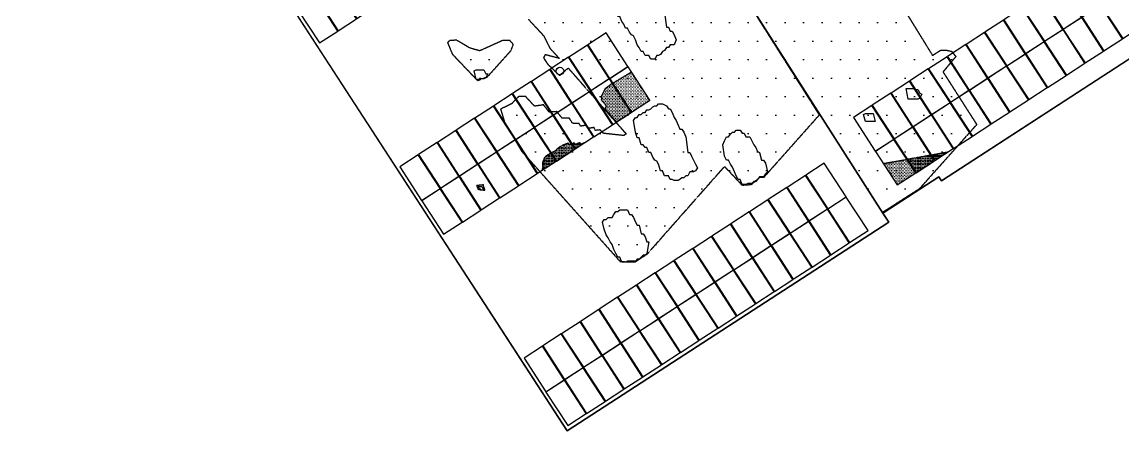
# Model space of a CAD drawing. Header units: millimetres. Extents: x -245826 to 350363, y -160205 to 260795.
# Drawn here: x -77407 to -20695, y -57234 to -36166 of the extents above; entities that cross this region are included whole.
import ezdxf

# ---------------------------------------------------------------- set-up
doc = ezdxf.new("R2010")
doc.units = ezdxf.units.MM
doc.linetypes.add('DASHED', pattern=[1.524, 1.27, -0.254])
for name, color, linetype in [('Module', 7, 'ByLayer'), ('Obstruction', 7, 'ByLayer'), ('Ridge Line', 7, 'ByLayer'), ('Shading', 8, 'DASHED'), ('Unit Area Boundary', 7, 'ByLayer')]:
    doc.layers.add(name, color=color, linetype=linetype)

# ---------------------------------------------------------------- blocks, each defined once
blk = doc.blocks.new('*U0')
at = {"layer": 'Unit Area Boundary', "color": 2}
blk.add_polyline3d([(31973, -21753, 16333), (1173, -25964, 16333), (308, -24632, 16333), (-30052, -44341, 16333), (-30182, -44140, 16333), (-33058, -46006, 16333), (-32754, -46475, 16333), (-49328, -57234, 16333), (-77407, -13979, 16333), (-60666, -3112, 16333), (-60378, -3556, 16333), (-57487, -1680, 16333), (-57657, -1419, 16333), (-41108, 9323, 16333)], dxfattribs=at)
at = {"flags": 1}
for tag in ['unit_id', 'unit_name', 'parapet_height', 'ground_elevation', 'is_enable_parapet']:
    blk.add_attdef(tag, (0, 0), '', height=2.5, dxfattribs=at)
blk = doc.blocks.new('*U1')
at = {"layer": 'Ridge Line', "color": 30}
for p, q in [((-77407, -13979, 11038), (-49328, -57234, 11038)), ((-30052, -44341, 9448), (308, -24632, 9448)), ((-40222, -34806, 9448), (-33058, -46006, 9448)), ((-33058, -46006, 11038), (-40222, -34806, 11038)), ((-33058, -46006, 9448), (-30182, -44140, 9448)), ((-30182, -44140, 9448), (-30052, -44341, 9448)), ((-49328, -57234, 11038), (-32754, -46475, 11038)), ((-32754, -46475, 11038), (-33058, -46006, 11038))]:
    blk.add_line(p, q, dxfattribs=at)
at = {"flags": 1}
for tag in ['unit_id', 'unit_name']:
    blk.add_attdef(tag, (0, 0), '', height=2.5, dxfattribs=at)
blk = doc.blocks.new('*U10')
at = {"layer": 'Module', "color": 0}
blk.add_polyline3d([(0, 0, 0), (95.1, 61.7, 0), (-17.2, 234.8, 119.1), (-112.3, 173, 119.1)], close=True, dxfattribs=at)
at = {"flags": 1}
for tag in ['mounting-hole-spacing1', 'mounting-hole-spacing2', 'module-material', 'vmpo', 'voco', 'silicon-material', 'panel-length', 'panel-width', 'panel-height', 'userid', 'theme', 'note', 'name', 'pmax', 'company-name', 'id', 'impo', 'isco']:
    blk.add_attdef(tag, (0, 0), '', height=2.5, dxfattribs=at)
blk = doc.blocks.new('*U11')
at = {"layer": 'Module', "color": 1}
for p in [(-639.5, -1668.1, 994.8), (-736.3, -1731, 994.8), (-833.1, -1793.8, 994.8), (-929.9, -1856.6, 994.8), (-1026.7, -1919.5, 994.8), (-1123.5, -1982.3, 994.8), (-1220.3, -2045.1, 994.8), (-1317.1, -2108, 994.8), (-1413.9, -2170.8, 994.8), (-1510.7, -2233.6, 994.8), (-248.3, -2270.9, 1114.9), (-1607.5, -2296.5, 994.8), (-1704.3, -2359.3, 994.8), (-345.1, -2333.7, 1114.9), (-1801.1, -2422.1, 994.8), (-441.8, -2396.5, 1114.9), (-135, -2445.3, 994.8), (-538.6, -2459.4, 1114.9), (-635.4, -2522.2, 1114.9), (-231.8, -2508.2, 994.8), (-732.2, -2585, 1114.9), (-328.6, -2571, 994.8), (-829, -2647.9, 1114.9), (-425.4, -2633.8, 994.8), (-925.8, -2710.7, 1114.9), (-522.2, -2696.7, 994.8), (-1022.6, -2773.5, 1114.9), (-619, -2759.5, 994.8), (-1119.4, -2836.4, 1114.9), (-715.8, -2822.4, 994.8), (-1216.2, -2899.2, 1114.9), (-812.5, -2885.2, 994.8), (-909.3, -2948, 994.8), (-1313, -2962, 1114.9), (-1006.1, -3010.9, 994.8), (-1409.8, -3024.9, 1114.9), (-1506.6, -3087.7, 1114.9), (-1102.9, -3073.7, 994.8), (-1603.4, -3150.5, 1114.9), (-1199.7, -3136.5, 994.8), (-1700.2, -3213.4, 1114.9), (-1296.5, -3199.4, 994.8), (-1797, -3276.2, 1114.9), (-1393.3, -3262.2, 994.8), (-1893.7, -3339.1, 1114.9), (-1490.1, -3325, 994.8), (-1990.5, -3401.9, 1114.9), (-1586.9, -3387.9, 994.8), (-2087.3, -3464.7, 1114.9), (-1683.7, -3450.7, 994.8), (-1780.5, -3513.5, 994.8), (-2184.1, -3527.6, 1114.9), (-1877.3, -3576.4, 994.8), (-2280.9, -3590.4, 1114.9), (-2377.7, -3653.2, 1114.9), (-1974.1, -3639.2, 994.8), (-2474.5, -3716.1, 1114.9), (-2070.9, -3702, 994.8), (-2571.3, -3778.9, 1114.9), (-2167.7, -3764.9, 994.8), (-2668.1, -3841.7, 1114.9), (-2264.5, -3827.7, 994.8), (-2764.9, -3904.6, 1114.9), (-2361.2, -3890.5, 994.8), (-2861.7, -3967.4, 1114.9), (-2458, -3953.4, 994.8), (-2958.5, -4030.2, 1114.9), (-2554.8, -4016.2, 994.8), (-2651.6, -4079, 994.8), (-3055.3, -4093.1, 1114.9), (-2748.4, -4141.9, 994.8), (-3152.1, -4155.9, 1114.9), (-3248.9, -4218.7, 1114.9), (-2845.2, -4204.7, 994.8), (-3345.7, -4281.6, 1114.9), (-2942, -4267.5, 994.8), (-3038.8, -4330.4, 994.8), (-3135.6, -4393.2, 994.8), (-3232.4, -4456, 994.8)]:
    blk.add_blockref('*U10', p, dxfattribs=at)
at = {"flags": 1}
for tag in ['offset-x', 'offset-y', 'mode', 'tilt', 'azimuth', 'align', 'array-mode', 'panel-x', 'panel-y', 'panel-per-row', 'bracket-type', 'bracket-value', 'row-per-array']:
    blk.add_attdef(tag, (0, 0), '', height=2.5, dxfattribs=at)
blk = doc.blocks.new('*U12')
at = {"layer": 'Module', "color": 0}
blk.add_polyline3d([(0, 0, 0), (95.1, 61.7, 0), (-17.2, 234.8, 119.1), (-112.3, 173, 119.1)], close=True, dxfattribs=at)
at = {"flags": 1}
for tag in ['mounting-hole-spacing1', 'mounting-hole-spacing2', 'module-material', 'vmpo', 'voco', 'silicon-material', 'panel-length', 'panel-width', 'panel-height', 'userid', 'theme', 'note', 'name', 'pmax', 'company-name', 'id', 'impo', 'isco']:
    blk.add_attdef(tag, (0, 0), '', height=2.5, dxfattribs=at)
blk = doc.blocks.new('*U13')
at = {"layer": 'Module', "color": 72}
for p in [(-6440, -825.2, 1273.9), (-6536.8, -888, 1273.9), (-6633.6, -950.8, 1273.9), (-6730.4, -1013.7, 1273.9), (-6326.8, -999.7, 1153.8), (-6827.2, -1076.5, 1273.9), (-6423.6, -1062.5, 1153.8), (-6924, -1139.4, 1273.9), (-6520.3, -1125.3, 1153.8), (-6617.1, -1188.2, 1153.8), (-7020.8, -1202.2, 1273.9), (-6713.9, -1251, 1153.8), (-7117.6, -1265, 1273.9), (-7214.4, -1327.9, 1273.9), (-6810.7, -1313.8, 1153.8), (-7311.2, -1390.7, 1273.9), (-6907.5, -1376.7, 1153.8), (-7408, -1453.5, 1273.9), (-7004.3, -1439.5, 1153.8), (-7504.8, -1516.4, 1273.9), (-7101.1, -1502.3, 1153.8), (-7601.5, -1579.2, 1273.9), (-7197.9, -1565.2, 1153.8), (-7294.7, -1628, 1153.8), (-7391.5, -1690.8, 1153.8), (-7488.3, -1753.7, 1153.8), (-6381.1, -2187.7, 1273.9), (-6477.9, -2250.5, 1273.9), (-6574.6, -2313.3, 1273.9), (-6671.4, -2376.2, 1273.9), (-6267.8, -2362.1, 1153.8), (-6768.2, -2439, 1273.9), (-6364.6, -2425, 1153.8), (-6865, -2501.8, 1273.9), (-6461.4, -2487.8, 1153.8), (-6558.2, -2550.6, 1153.8), (-6961.8, -2564.7, 1273.9), (-6655, -2613.5, 1153.8), (-6751.8, -2676.3, 1153.8), (-6848.6, -2739.1, 1153.8), (-5741.3, -3173.1, 1273.9), (-5838.1, -3236, 1273.9), (-5934.9, -3298.8, 1273.9), (-5628.1, -3347.6, 1153.8), (-6031.7, -3361.6, 1273.9), (-5724.9, -3410.4, 1153.8), (-6128.5, -3424.5, 1273.9), (-6225.3, -3487.3, 1273.9), (-5821.7, -3473.3, 1153.8), (-6322.1, -3550.1, 1273.9), (-5918.4, -3536.1, 1153.8), (-6015.2, -3598.9, 1153.8), (-6112, -3661.8, 1153.8), (-6208.8, -3724.6, 1153.8), (-4714.4, -3907.3, 1273.9), (-4811.2, -3970.1, 1273.9), (-4908, -4032.9, 1273.9), (-4601.2, -4081.7, 1153.8), (-5004.8, -4095.8, 1273.9), (-4698, -4144.6, 1153.8), (-5101.6, -4158.6, 1273.9), (-5198.4, -4221.4, 1273.9), (-4794.8, -4207.4, 1153.8), (-5295.2, -4284.3, 1273.9), (-4891.5, -4270.2, 1153.8), (-5392, -4347.1, 1273.9), (-4988.3, -4333.1, 1153.8), (-5488.8, -4409.9, 1273.9), (-5085.1, -4395.9, 1153.8), (-5585.6, -4472.8, 1273.9), (-5181.9, -4458.7, 1153.8), (-5682.4, -4535.6, 1273.9), (-5278.7, -4521.6, 1153.8), (-5375.5, -4584.4, 1153.8), (-3590.7, -4578.6, 1273.9), (-5472.3, -4647.3, 1153.8), (-3687.5, -4641.4, 1273.9), (-5569.1, -4710.1, 1153.8), (-3784.3, -4704.2, 1273.9), (-3881.1, -4767.1, 1273.9), (-3477.5, -4753, 1153.8), (-3574.3, -4815.9, 1153.8), (-3977.9, -4829.9, 1273.9), (-3671.1, -4878.7, 1153.8), (-4074.7, -4892.7, 1273.9), (-3767.8, -4941.5, 1153.8), (-4171.5, -4955.6, 1273.9), (-4268.3, -5018.4, 1273.9), (-3864.6, -5004.4, 1153.8), (-4365.1, -5081.2, 1273.9), (-3961.4, -5067.2, 1153.8), (-4461.9, -5144.1, 1273.9), (-4058.2, -5130, 1153.8), (-4558.7, -5206.9, 1273.9), (-4155, -5192.9, 1153.8), (-4655.5, -5269.7, 1273.9), (-4251.8, -5255.7, 1153.8), (-4752.3, -5332.6, 1273.9), (-4348.6, -5318.5, 1153.8), (-4849, -5395.4, 1273.9), (-4445.4, -5381.4, 1153.8), (-4542.2, -5444.2, 1153.8), (-4945.8, -5458.2, 1273.9), (-4639, -5507.1, 1153.8), (-5042.6, -5521.1, 1273.9), (-4735.8, -5569.9, 1153.8), (-4832.6, -5632.7, 1153.8), (-4929.4, -5695.6, 1153.8)]:
    blk.add_blockref('*U12', p, dxfattribs=at)
at = {"flags": 1}
for tag in ['offset-x', 'offset-y', 'mode', 'tilt', 'azimuth', 'align', 'array-mode', 'panel-x', 'panel-y', 'panel-per-row', 'bracket-type', 'bracket-value', 'row-per-array']:
    blk.add_attdef(tag, (0, 0), '', height=2.5, dxfattribs=at)
blk = doc.blocks.new('*U108')
at = {"layer": 'Obstruction', "color": 1}
blk.add_polyline3d([(-34064, -40935, 10079), (-33964, -40885, 10079), (-33864, -40885, 10079), (-33764, -40885, 10079), (-33664, -40885, 10079), (-33564, -40885, 10079), (-33564, -40885, 10079), (-33464, -41285, 10079), (-33464, -41285, 10079), (-33564, -41285, 10079), (-33664, -41285, 10079), (-33764, -41285, 10079), (-33864, -41285, 10079), (-33964, -41285, 10079), (-33964, -41285, 10079)], close=True, dxfattribs=at)
at = {"flags": 1}
for tag in ['height', 'shape']:
    blk.add_attdef(tag, (0, 0), '', height=2.5, dxfattribs=at)
blk = doc.blocks.new('*U109')
at = {"layer": 'Obstruction', "color": 1}
blk.add_polyline3d([(-31864, -39585, 10079), (-31764, -39585, 10079), (-31664, -39585, 10079), (-31564, -39585, 10079), (-31464, -39585, 10079), (-31364, -39635, 10079), (-31264, -39635, 10079), (-31164, -39835, 10079), (-31164, -39835, 10079), (-31064, -39885, 10079), (-31064, -39885, 10079), (-31164, -40085, 10079), (-31264, -40135, 10079), (-31364, -40135, 10079), (-31464, -40135, 10079), (-31564, -40135, 10079), (-31664, -40135, 10079), (-31764, -40135, 10079), (-31764, -40135, 10079)], close=True, dxfattribs=at)
at = {"flags": 1}
for tag in ['height', 'shape']:
    blk.add_attdef(tag, (0, 0), '', height=2.5, dxfattribs=at)
blk = doc.blocks.new('*U120')
at = {"layer": 'Obstruction', "color": 1}
blk.add_polyline3d([(-47414, -34235, 13329), (-47314, -34235, 13329), (-47214, -34085, 13329), (-47114, -34085, 13329), (-47014, -34035, 13329), (-46914, -33885, 13329), (-46814, -33735, 13329), (-46714, -33735, 13329), (-46614, -33635, 13329), (-46514, -33635, 13329), (-46414, -33535, 13329), (-46314, -33535, 13329), (-46214, -33485, 13329), (-46114, -33485, 13329), (-46014, -33485, 13329), (-45914, -33485, 13329), (-45814, -33535, 13329), (-45714, -33635, 13329), (-45614, -33835, 13329), (-45514, -33835, 13329), (-45414, -34085, 13329), (-45314, -34235, 13329), (-45214, -34285, 13329), (-45114, -34435, 13329), (-45014, -34485, 13329), (-44914, -34485, 13329), (-44814, -34835, 13329), (-44714, -34835, 13329), (-44614, -35135, 13329), (-44514, -35285, 13329), (-44414, -35435, 13329), (-44314, -35685, 13329), (-44214, -36435, 13329), (-44114, -36435, 13329), (-44014, -36635, 13329), (-43914, -36635, 13329), (-43814, -36835, 13329), (-43814, -36835, 13329), (-43714, -37085, 13329), (-43714, -37085, 13329), (-43814, -37335, 13329), (-43914, -37335, 13329), (-44014, -37335, 13329), (-44114, -37485, 13329), (-44214, -37485, 13329), (-44314, -37635, 13329), (-44414, -37685, 13329), (-44514, -37835, 13329), (-44614, -37885, 13329), (-44714, -37885, 13329), (-44814, -38085, 13329), (-44914, -38085, 13329), (-45014, -38085, 13329), (-45114, -37885, 13329), (-45214, -37885, 13329), (-45314, -37885, 13329), (-45414, -37685, 13329), (-45514, -37685, 13329), (-45614, -37485, 13329), (-45714, -37335, 13329), (-45814, -37085, 13329), (-45914, -36885, 13329), (-46014, -36835, 13329), (-46114, -36685, 13329), (-46214, -36485, 13329), (-46314, -36485, 13329), (-46414, -36285, 13329), (-46514, -36135, 13329), (-46614, -35885, 13329), (-46714, -35885, 13329), (-46814, -35635, 13329), (-46914, -35535, 13329), (-47014, -35285, 13329), (-47114, -35135, 13329), (-47214, -34835, 13329), (-47314, -34835, 13329), (-47314, -34835, 13329)], close=True, dxfattribs=at)
at = {"flags": 1}
for tag in ['height', 'shape']:
    blk.add_attdef(tag, (0, 0), '', height=2.5, dxfattribs=at)
blk = doc.blocks.new('*U121')
at = {"layer": 'Obstruction', "color": 1}
blk.add_polyline3d([(-41314, -42485, 12929), (-41214, -42285, 12929), (-41114, -42085, 12929), (-41014, -42085, 12929), (-40914, -41935, 12929), (-40814, -41835, 12929), (-40714, -41835, 12929), (-40614, -41735, 12929), (-40514, -41735, 12929), (-40414, -41735, 12929), (-40314, -41885, 12929), (-40214, -41885, 12929), (-40114, -42085, 12929), (-40014, -42085, 12929), (-39914, -42085, 12929), (-39814, -42285, 12929), (-39714, -42485, 12929), (-39614, -42635, 12929), (-39514, -42835, 12929), (-39414, -42885, 12929), (-39314, -43285, 12929), (-39214, -43285, 12929), (-39114, -43435, 12929), (-39114, -43435, 12929), (-39014, -43885, 12929), (-39014, -43885, 12929), (-39114, -43985, 12929), (-39214, -44135, 12929), (-39314, -44135, 12929), (-39414, -44135, 12929), (-39514, -44285, 12929), (-39614, -44385, 12929), (-39714, -44385, 12929), (-39814, -44485, 12929), (-39914, -44485, 12929), (-40014, -44485, 12929), (-40114, -44535, 12929), (-40214, -44535, 12929), (-40314, -44535, 12929), (-40414, -44285, 12929), (-40514, -44285, 12929), (-40614, -44085, 12929), (-40714, -43885, 12929), (-40814, -43635, 12929), (-40914, -43485, 12929), (-41014, -43285, 12929), (-41114, -43285, 12929), (-41214, -43085, 12929), (-41214, -43085, 12929)], close=True, dxfattribs=at)
at = {"flags": 1}
for tag in ['height', 'shape']:
    blk.add_attdef(tag, (0, 0), '', height=2.5, dxfattribs=at)
blk = doc.blocks.new('*U124')
at = {"layer": 'Obstruction', "color": 1}
blk.add_polyline3d([(-54114, -38685, 11529), (-54014, -38635, 11529), (-53914, -38635, 11529), (-53814, -38635, 11529), (-53714, -38635, 11529), (-53614, -38635, 11529), (-53514, -38835, 11529), (-53514, -38835, 11529), (-53414, -38835, 11529), (-53414, -38835, 11529), (-53514, -39035, 11529), (-53614, -39085, 11529), (-53714, -39085, 11529), (-53814, -39085, 11529), (-53914, -39135, 11529), (-54014, -39135, 11529), (-54014, -39135, 11529)], close=True, dxfattribs=at)
at = {"flags": 1}
for tag in ['height', 'shape']:
    blk.add_attdef(tag, (0, 0), '', height=2.5, dxfattribs=at)
blk = doc.blocks.new('*U125')
at = {"layer": 'Obstruction', "color": 1}
blk.add_polyline3d([(-47514, -46485, 12879), (-47414, -46335, 12879), (-47314, -46335, 12879), (-47214, -46235, 12879), (-47114, -46235, 12879), (-47014, -46235, 12879), (-46914, -46085, 12879), (-46814, -45935, 12879), (-46714, -45935, 12879), (-46614, -45835, 12879), (-46514, -45835, 12879), (-46414, -45835, 12879), (-46314, -45835, 12879), (-46214, -45835, 12879), (-46114, -46085, 12879), (-46014, -46085, 12879), (-45914, -46235, 12879), (-45814, -46485, 12879), (-45714, -46635, 12879), (-45614, -46635, 12879), (-45514, -47085, 12879), (-45414, -47085, 12879), (-45314, -47235, 12879), (-45214, -47485, 12879), (-45214, -47485, 12879), (-45114, -47485, 12879), (-45114, -47485, 12879), (-45214, -48085, 12879), (-45314, -48185, 12879), (-45414, -48185, 12879), (-45514, -48285, 12879), (-45614, -48385, 12879), (-45714, -48385, 12879), (-45814, -48485, 12879), (-45914, -48485, 12879), (-46014, -48485, 12879), (-46114, -48485, 12879), (-46214, -48485, 12879), (-46314, -48535, 12879), (-46414, -48535, 12879), (-46514, -48535, 12879), (-46614, -48285, 12879), (-46714, -48285, 12879), (-46814, -48085, 12879), (-46914, -47885, 12879), (-47014, -47635, 12879), (-47114, -47485, 12879), (-47214, -47285, 12879), (-47314, -47135, 12879), (-47414, -46835, 12879), (-47414, -46835, 12879)], close=True, dxfattribs=at)
at = {"flags": 1}
for tag in ['height', 'shape']:
    blk.add_attdef(tag, (0, 0), '', height=2.5, dxfattribs=at)
blk = doc.blocks.new('*U126')
at = {"layer": 'Obstruction', "color": 1}
blk.add_polyline3d([(-45914, -41235, 13079), (-45814, -41085, 13079), (-45714, -41085, 13079), (-45614, -40935, 13079), (-45514, -40935, 13079), (-45414, -40835, 13079), (-45314, -40835, 13079), (-45214, -40685, 13079), (-45114, -40685, 13079), (-45014, -40635, 13079), (-44914, -40535, 13079), (-44814, -40485, 13079), (-44714, -40485, 13079), (-44614, -40385, 13079), (-44514, -40385, 13079), (-44414, -40385, 13079), (-44314, -40435, 13079), (-44214, -40485, 13079), (-44114, -40635, 13079), (-44014, -40635, 13079), (-43914, -40835, 13079), (-43814, -41085, 13079), (-43714, -41235, 13079), (-43614, -41485, 13079), (-43514, -41685, 13079), (-43414, -41685, 13079), (-43314, -41835, 13079), (-43214, -42085, 13079), (-43114, -42885, 13079), (-43014, -42885, 13079), (-42914, -43085, 13079), (-42814, -43285, 13079), (-42714, -43485, 13079), (-42714, -43485, 13079), (-42614, -43685, 13079), (-42614, -43685, 13079), (-42714, -43835, 13079), (-42814, -43885, 13079), (-42914, -43885, 13079), (-43014, -43885, 13079), (-43114, -44085, 13079), (-43214, -44085, 13079), (-43314, -44185, 13079), (-43414, -44185, 13079), (-43514, -44285, 13079), (-43614, -44335, 13079), (-43714, -44335, 13079), (-43814, -44335, 13079), (-43914, -44285, 13079), (-44014, -44285, 13079), (-44114, -44085, 13079), (-44214, -44085, 13079), (-44314, -44085, 13079), (-44414, -43835, 13079), (-44514, -43835, 13079), (-44614, -43485, 13079), (-44714, -43335, 13079), (-44814, -43285, 13079), (-44914, -43135, 13079), (-45014, -42885, 13079), (-45114, -42885, 13079), (-45214, -42635, 13079), (-45314, -42635, 13079), (-45414, -42485, 13079), (-45514, -42485, 13079), (-45614, -42135, 13079), (-45714, -42135, 13079), (-45814, -41835, 13079), (-45814, -41835, 13079)], close=True, dxfattribs=at)
at = {"flags": 1}
for tag in ['height', 'shape']:
    blk.add_attdef(tag, (0, 0), '', height=2.5, dxfattribs=at)
blk = doc.blocks.new('*U127')
at = {"layer": 'Obstruction', "color": 1}
blk.add_polyline3d([(-53914, -44635, 11079), (-53814, -44635, 11079), (-53714, -44635, 11079), (-53714, -44635, 11079), (-53614, -44835, 11079), (-53614, -44835, 11079), (-53714, -44835, 11079), (-53814, -44835, 11079), (-53814, -44835, 11079)], close=True, dxfattribs=at)
at = {"flags": 1}
for tag in ['height', 'shape']:
    blk.add_attdef(tag, (0, 0), '', height=2.5, dxfattribs=at)
blk = doc.blocks.new('*U230')
at = {"layer": 'Obstruction', "color": 1}
blk.add_polyline3d([(-34064, -40935, 10079), (-33964, -40885, 10079), (-33864, -40885, 10079), (-33764, -40885, 10079), (-33664, -40885, 10079), (-33564, -40885, 10079), (-33564, -40885, 10079), (-33464, -41285, 10079), (-33464, -41285, 10079), (-33564, -41285, 10079), (-33664, -41285, 10079), (-33764, -41285, 10079), (-33864, -41285, 10079), (-33964, -41285, 10079), (-33964, -41285, 10079)], close=True, dxfattribs=at)
at = {"flags": 1}
for tag in ['height', 'shape']:
    blk.add_attdef(tag, (0, 0), '', height=2.5, dxfattribs=at)
blk = doc.blocks.new('*U231')
at = {"layer": 'Obstruction', "color": 1}
blk.add_polyline3d([(-31864, -39585, 10079), (-31764, -39585, 10079), (-31664, -39585, 10079), (-31564, -39585, 10079), (-31464, -39585, 10079), (-31364, -39635, 10079), (-31264, -39635, 10079), (-31164, -39835, 10079), (-31164, -39835, 10079), (-31064, -39885, 10079), (-31064, -39885, 10079), (-31164, -40085, 10079), (-31264, -40135, 10079), (-31364, -40135, 10079), (-31464, -40135, 10079), (-31564, -40135, 10079), (-31664, -40135, 10079), (-31764, -40135, 10079), (-31764, -40135, 10079)], close=True, dxfattribs=at)
at = {"flags": 1}
for tag in ['height', 'shape']:
    blk.add_attdef(tag, (0, 0), '', height=2.5, dxfattribs=at)
blk = doc.blocks.new('*U242')
at = {"layer": 'Obstruction', "color": 1}
blk.add_polyline3d([(-47414, -34235, 13329), (-47314, -34235, 13329), (-47214, -34085, 13329), (-47114, -34085, 13329), (-47014, -34035, 13329), (-46914, -33885, 13329), (-46814, -33735, 13329), (-46714, -33735, 13329), (-46614, -33635, 13329), (-46514, -33635, 13329), (-46414, -33535, 13329), (-46314, -33535, 13329), (-46214, -33485, 13329), (-46114, -33485, 13329), (-46014, -33485, 13329), (-45914, -33485, 13329), (-45814, -33535, 13329), (-45714, -33635, 13329), (-45614, -33835, 13329), (-45514, -33835, 13329), (-45414, -34085, 13329), (-45314, -34235, 13329), (-45214, -34285, 13329), (-45114, -34435, 13329), (-45014, -34485, 13329), (-44914, -34485, 13329), (-44814, -34835, 13329), (-44714, -34835, 13329), (-44614, -35135, 13329), (-44514, -35285, 13329), (-44414, -35435, 13329), (-44314, -35685, 13329), (-44214, -36435, 13329), (-44114, -36435, 13329), (-44014, -36635, 13329), (-43914, -36635, 13329), (-43814, -36835, 13329), (-43814, -36835, 13329), (-43714, -37085, 13329), (-43714, -37085, 13329), (-43814, -37335, 13329), (-43914, -37335, 13329), (-44014, -37335, 13329), (-44114, -37485, 13329), (-44214, -37485, 13329), (-44314, -37635, 13329), (-44414, -37685, 13329), (-44514, -37835, 13329), (-44614, -37885, 13329), (-44714, -37885, 13329), (-44814, -38085, 13329), (-44914, -38085, 13329), (-45014, -38085, 13329), (-45114, -37885, 13329), (-45214, -37885, 13329), (-45314, -37885, 13329), (-45414, -37685, 13329), (-45514, -37685, 13329), (-45614, -37485, 13329), (-45714, -37335, 13329), (-45814, -37085, 13329), (-45914, -36885, 13329), (-46014, -36835, 13329), (-46114, -36685, 13329), (-46214, -36485, 13329), (-46314, -36485, 13329), (-46414, -36285, 13329), (-46514, -36135, 13329), (-46614, -35885, 13329), (-46714, -35885, 13329), (-46814, -35635, 13329), (-46914, -35535, 13329), (-47014, -35285, 13329), (-47114, -35135, 13329), (-47214, -34835, 13329), (-47314, -34835, 13329), (-47314, -34835, 13329)], close=True, dxfattribs=at)
at = {"flags": 1}
for tag in ['height', 'shape']:
    blk.add_attdef(tag, (0, 0), '', height=2.5, dxfattribs=at)
blk = doc.blocks.new('*U243')
at = {"layer": 'Obstruction', "color": 1}
blk.add_polyline3d([(-41314, -42485, 12929), (-41214, -42285, 12929), (-41114, -42085, 12929), (-41014, -42085, 12929), (-40914, -41935, 12929), (-40814, -41835, 12929), (-40714, -41835, 12929), (-40614, -41735, 12929), (-40514, -41735, 12929), (-40414, -41735, 12929), (-40314, -41885, 12929), (-40214, -41885, 12929), (-40114, -42085, 12929), (-40014, -42085, 12929), (-39914, -42085, 12929), (-39814, -42285, 12929), (-39714, -42485, 12929), (-39614, -42635, 12929), (-39514, -42835, 12929), (-39414, -42885, 12929), (-39314, -43285, 12929), (-39214, -43285, 12929), (-39114, -43435, 12929), (-39114, -43435, 12929), (-39014, -43885, 12929), (-39014, -43885, 12929), (-39114, -43985, 12929), (-39214, -44135, 12929), (-39314, -44135, 12929), (-39414, -44135, 12929), (-39514, -44285, 12929), (-39614, -44385, 12929), (-39714, -44385, 12929), (-39814, -44485, 12929), (-39914, -44485, 12929), (-40014, -44485, 12929), (-40114, -44535, 12929), (-40214, -44535, 12929), (-40314, -44535, 12929), (-40414, -44285, 12929), (-40514, -44285, 12929), (-40614, -44085, 12929), (-40714, -43885, 12929), (-40814, -43635, 12929), (-40914, -43485, 12929), (-41014, -43285, 12929), (-41114, -43285, 12929), (-41214, -43085, 12929), (-41214, -43085, 12929)], close=True, dxfattribs=at)
at = {"flags": 1}
for tag in ['height', 'shape']:
    blk.add_attdef(tag, (0, 0), '', height=2.5, dxfattribs=at)
blk = doc.blocks.new('*U246')
at = {"layer": 'Obstruction', "color": 1}
blk.add_polyline3d([(-54114, -38685, 11529), (-54014, -38635, 11529), (-53914, -38635, 11529), (-53814, -38635, 11529), (-53714, -38635, 11529), (-53614, -38635, 11529), (-53514, -38835, 11529), (-53514, -38835, 11529), (-53414, -38835, 11529), (-53414, -38835, 11529), (-53514, -39035, 11529), (-53614, -39085, 11529), (-53714, -39085, 11529), (-53814, -39085, 11529), (-53914, -39135, 11529), (-54014, -39135, 11529), (-54014, -39135, 11529)], close=True, dxfattribs=at)
at = {"flags": 1}
for tag in ['height', 'shape']:
    blk.add_attdef(tag, (0, 0), '', height=2.5, dxfattribs=at)
blk = doc.blocks.new('*U247')
at = {"layer": 'Obstruction', "color": 1}
blk.add_polyline3d([(-47514, -46485, 12879), (-47414, -46335, 12879), (-47314, -46335, 12879), (-47214, -46235, 12879), (-47114, -46235, 12879), (-47014, -46235, 12879), (-46914, -46085, 12879), (-46814, -45935, 12879), (-46714, -45935, 12879), (-46614, -45835, 12879), (-46514, -45835, 12879), (-46414, -45835, 12879), (-46314, -45835, 12879), (-46214, -45835, 12879), (-46114, -46085, 12879), (-46014, -46085, 12879), (-45914, -46235, 12879), (-45814, -46485, 12879), (-45714, -46635, 12879), (-45614, -46635, 12879), (-45514, -47085, 12879), (-45414, -47085, 12879), (-45314, -47235, 12879), (-45214, -47485, 12879), (-45214, -47485, 12879), (-45114, -47485, 12879), (-45114, -47485, 12879), (-45214, -48085, 12879), (-45314, -48185, 12879), (-45414, -48185, 12879), (-45514, -48285, 12879), (-45614, -48385, 12879), (-45714, -48385, 12879), (-45814, -48485, 12879), (-45914, -48485, 12879), (-46014, -48485, 12879), (-46114, -48485, 12879), (-46214, -48485, 12879), (-46314, -48535, 12879), (-46414, -48535, 12879), (-46514, -48535, 12879), (-46614, -48285, 12879), (-46714, -48285, 12879), (-46814, -48085, 12879), (-46914, -47885, 12879), (-47014, -47635, 12879), (-47114, -47485, 12879), (-47214, -47285, 12879), (-47314, -47135, 12879), (-47414, -46835, 12879), (-47414, -46835, 12879)], close=True, dxfattribs=at)
at = {"flags": 1}
for tag in ['height', 'shape']:
    blk.add_attdef(tag, (0, 0), '', height=2.5, dxfattribs=at)
blk = doc.blocks.new('*U248')
at = {"layer": 'Obstruction', "color": 1}
blk.add_polyline3d([(-45914, -41235, 13079), (-45814, -41085, 13079), (-45714, -41085, 13079), (-45614, -40935, 13079), (-45514, -40935, 13079), (-45414, -40835, 13079), (-45314, -40835, 13079), (-45214, -40685, 13079), (-45114, -40685, 13079), (-45014, -40635, 13079), (-44914, -40535, 13079), (-44814, -40485, 13079), (-44714, -40485, 13079), (-44614, -40385, 13079), (-44514, -40385, 13079), (-44414, -40385, 13079), (-44314, -40435, 13079), (-44214, -40485, 13079), (-44114, -40635, 13079), (-44014, -40635, 13079), (-43914, -40835, 13079), (-43814, -41085, 13079), (-43714, -41235, 13079), (-43614, -41485, 13079), (-43514, -41685, 13079), (-43414, -41685, 13079), (-43314, -41835, 13079), (-43214, -42085, 13079), (-43114, -42885, 13079), (-43014, -42885, 13079), (-42914, -43085, 13079), (-42814, -43285, 13079), (-42714, -43485, 13079), (-42714, -43485, 13079), (-42614, -43685, 13079), (-42614, -43685, 13079), (-42714, -43835, 13079), (-42814, -43885, 13079), (-42914, -43885, 13079), (-43014, -43885, 13079), (-43114, -44085, 13079), (-43214, -44085, 13079), (-43314, -44185, 13079), (-43414, -44185, 13079), (-43514, -44285, 13079), (-43614, -44335, 13079), (-43714, -44335, 13079), (-43814, -44335, 13079), (-43914, -44285, 13079), (-44014, -44285, 13079), (-44114, -44085, 13079), (-44214, -44085, 13079), (-44314, -44085, 13079), (-44414, -43835, 13079), (-44514, -43835, 13079), (-44614, -43485, 13079), (-44714, -43335, 13079), (-44814, -43285, 13079), (-44914, -43135, 13079), (-45014, -42885, 13079), (-45114, -42885, 13079), (-45214, -42635, 13079), (-45314, -42635, 13079), (-45414, -42485, 13079), (-45514, -42485, 13079), (-45614, -42135, 13079), (-45714, -42135, 13079), (-45814, -41835, 13079), (-45814, -41835, 13079)], close=True, dxfattribs=at)
at = {"flags": 1}
for tag in ['height', 'shape']:
    blk.add_attdef(tag, (0, 0), '', height=2.5, dxfattribs=at)
blk = doc.blocks.new('*U249')
at = {"layer": 'Obstruction', "color": 1}
blk.add_polyline3d([(-53914, -44635, 11079), (-53814, -44635, 11079), (-53714, -44635, 11079), (-53714, -44635, 11079), (-53614, -44835, 11079), (-53614, -44835, 11079), (-53714, -44835, 11079), (-53814, -44835, 11079), (-53814, -44835, 11079)], close=True, dxfattribs=at)
at = {"flags": 1}
for tag in ['height', 'shape']:
    blk.add_attdef(tag, (0, 0), '', height=2.5, dxfattribs=at)
blk = doc.blocks.new('*U298')
at = {"layer": 'Obstruction', "color": 1}
blk.add_circle((-49696, -38694, 11255), 194, dxfattribs=at)
at = {"flags": 1}
for tag in ['height', 'shape', 'radius']:
    blk.add_attdef(tag, (0, 0), '', height=2.5, dxfattribs=at)

msp = doc.modelspace()

# ---------------------------------------------------------------- hatches: boundary and pattern name
at = {"layer": 'Shading'}
h = msp.add_hatch(dxfattribs=at)
h.set_pattern_fill('DOTS', scale=600)
h.paths.add_polyline_path([(-60689, -3144), (-65504, -6270), (-63269, -9642), (-63602, -9343), (-63948, -9521), (-64162, -9192), (-64603, -8869), (-64797, -8855), (-64961, -9101), (-65830, -8261), (-66003, -8279), (-66286, -8556), (-66870, -8796), (-67327, -9232), (-67246, -10069), (-67385, -9926), (-67796, -10005), (-68225, -9487), (-68733, -9630), (-69205, -9047), (-69474, -8987), (-69766, -9036), (-69865, -9241), (-70840, -9733), (-70715, -10495), (-68544, -13769), (-62314, -20729), (-61860, -20575), (-60721, -19836), (-59872, -18863), (-58671, -20144), (-58586, -20276), (-58836, -20532), (-58997, -20496), (-59518, -20834), (-60187, -20800), (-60643, -21096), (-60676, -21258), (-61825, -21910), (-62010, -22124), (-61917, -22766), (-61553, -23185), (-61543, -23413), (-61180, -23973), (-54425, -31530), (-53841, -31432), (-52084, -30291), (-47924, -34990), (-47904, -35164), (-48366, -34808), (-48658, -34857), (-49184, -34403), (-49541, -34494), (-49787, -34185), (-50239, -33917), (-50975, -34207), (-51713, -34780), (-51599, -35455), (-51322, -36025), (-50539, -36874), (-50219, -37510), (-49737, -38039), (-50459, -37853), (-50546, -38003), (-50332, -38332), (-49721, -38919), (-49275, -38536), (-46284, -41933), (-46414, -42017), (-47461, -41901), (-47622, -41724), (-47881, -41752), (-47934, -41599), (-48226, -41648), (-48333, -41483), (-48625, -41532), (-48711, -41401), (-49045, -41384), (-49216, -41120), (-49584, -41124), (-49851, -40783), (-50251, -40808), (-50540, -40434), (-51005, -40502), (-51466, -40005), (-51834, -40009), (-52192, -40383), (-52756, -40655), (-52555, -41320), (-51679, -42812), (-46597, -48504), (-45841, -48529), (-45190, -48106), (-41219, -43609), (-40318, -44569), (-39832, -44534), (-39387, -44152), (-39193, -44166), (-36332, -40951), (-40223, -34814), (-40678, -35110), (-42304, -32606), (-53594, -14928), (-53269, -14717), (-60689, -3144)])
h.paths.add_polyline_path([(-41000, -34756), (-40937, -34996), (-41956, -35564), (-42215, -35592), (-41323, -34544), (-41000, -34756)], flags=16)
h.paths.add_polyline_path([(-46586, -28502), (-46555, -28622), (-47418, -28574), (-48000, -28248), (-49336, -27899), (-48216, -26703), (-46586, -28502)], flags=16)
h.paths.add_polyline_path([(-51851, -22600), (-51927, -22697), (-52704, -22639), (-53447, -22279), (-54763, -21962), (-54955, -21665), (-55452, -21613), (-55719, -21272), (-56377, -21184), (-56591, -20854), (-57012, -20706), (-56492, -20509), (-55132, -18971), (-51851, -22600)], flags=16)
h.paths.add_polyline_path([(-67095, -10159), (-66967, -10357), (-66999, -10378), (-67128, -10180), (-67095, -10159)], flags=16)
h = msp.add_hatch(dxfattribs=at)
h.set_pattern_fill('DOTS', scale=600)
h.paths.add_polyline_path([(-16138, -19444), (-15889, -19469), (-15342, -19303), (-15251, -19153), (-14340, -18755), (-14070, -18812), (-13748, -19389), (-15590, -21395), (-15231, -21810), (-14778, -22810), (-21034, -29803), (-22192, -30544), (-22736, -30569), (-26356, -34680), (-27308, -35380), (-27987, -35631), (-28590, -35418), (-29983, -33823), (-31791, -35808), (-30508, -37888), (-30078, -37612), (-29795, -37616), (-29525, -37674), (-29304, -37946), (-29965, -38737), (-28230, -41449), (-31191, -44769), (-33078, -45976), (-40203, -34836), (-16138, -19444)])
h.paths.add_polyline_path([(-32877, -30611), (-32828, -31270), (-32565, -31608), (-32280, -31472), (-31863, -31758), (-32877, -30611)], flags=16)
h = msp.add_hatch(dxfattribs=at)
h.set_pattern_fill('DOTS', scale=600)
h.paths.add_polyline_path([(-52097, -37324), (-52279, -37114), (-52646, -37119), (-53827, -37651), (-54334, -37511), (-55011, -37108), (-55379, -37113), (-55487, -37230), (-55243, -37821), (-53945, -39179), (-53425, -38982), (-52218, -37636), (-52097, -37324)])
h = msp.add_hatch(dxfattribs=at)
h.set_pattern_fill('DOTS', color=1, scale=50)
h.paths.add_polyline_path([(-46979, -39327), (-46014, -40813), (-45065, -40196), (-46006, -38747), (-46979, -39327)])
h = msp.add_hatch(dxfattribs=at)
h.set_pattern_fill('DOTS', color=1, scale=50)
h.paths.add_polyline_path([(-47034, -39350), (-47380, -39613), (-47582, -40027), (-47583, -40041), (-47540, -40090), (-47574, -40177), (-47398, -40371), (-47373, -40420), (-47314, -40485), (-47376, -40615), (-47364, -40645), (-47321, -40695), (-47331, -40701), (-47313, -40728), (-46786, -41314), (-46034, -40825), (-46992, -39348), (-47034, -39350)])
h = msp.add_hatch(dxfattribs=at)
h.set_pattern_fill('DOTS', color=1, scale=50)
h.paths.add_polyline_path([(-49762, -42640), (-49966, -42824), (-50149, -42917), (-49884, -43325), (-48937, -42710), (-49102, -42456), (-49206, -42485), (-49271, -42411), (-49550, -42515), (-49762, -42640)])
h = msp.add_hatch(dxfattribs=at)
h.set_pattern_fill('DOTS', color=1, scale=50)
h.paths.add_polyline_path([(-49082, -42444), (-48918, -42697), (-48451, -42394), (-48614, -42462), (-48672, -42383), (-48885, -42470), (-48903, -42469), (-48963, -42392), (-49082, -42444)])
h = msp.add_hatch(dxfattribs=at)
h.set_pattern_fill('DOTS', color=1, scale=50)
h.paths.add_polyline_path([(-50420, -43080), (-50502, -43159), (-50605, -43432), (-50590, -43512), (-50600, -43583), (-50583, -43636), (-50619, -43801), (-49903, -43337), (-50174, -42920), (-50420, -43080)])
h = msp.add_hatch(dxfattribs=at)
h.set_pattern_fill('DOTS', color=1, scale=50)
h.paths.add_polyline_path([(-31799, -43248), (-31358, -43927), (-30409, -43310), (-30591, -43030), (-31799, -43248)])
h = msp.add_hatch(dxfattribs=at)
h.set_pattern_fill('DOTS', color=1, scale=50)
h.paths.add_polyline_path([(-30566, -43027), (-30390, -43298), (-29740, -42877), (-29740, -42877), (-30566, -43027)])
h = msp.add_hatch(dxfattribs=at)
h.set_pattern_fill('DOTS', color=1, scale=50)
h.paths.add_polyline_path([(-33031, -43467), (-32325, -44554), (-31377, -43939), (-31818, -43260), (-33031, -43467)])
h = msp.add_hatch(dxfattribs=at)
h.set_pattern_fill('DOTS', scale=600)
h.paths.add_polyline_path([(-53645, -44557), (-53991, -44594), (-53916, -44780), (-53560, -44830), (-53645, -44557)])

# ---------------------------------------------------------------- linework, layer by layer
at = {"layer": 'Shading', "linetype": 'DASHED'}
for points in [[(-14778, -22810, 9449), (-21034, -29803, 9449), (-22192, -30544, 9449), (-22736, -30569, 9449), (-26356, -34680, 9449), (-27308, -35380, 9449), (-27987, -35631, 9449), (-28590, -35418, 9449), (-29983, -33823, 9449), (-31791, -35808, 9449), (-30508, -37888, 9449), (-30078, -37612, 9449), (-29795, -37616, 9449), (-29525, -37674, 9449), (-29304, -37946, 9449), (-29965, -38737, 9449), (-28230, -41449, 9449), (-31191, -44769, 9449), (-33078, -45976, 9449), (-40203, -34836, 9449), (-16138, -19444, 9449)], [(-51322, -36025, 11039), (-50539, -36874, 11039), (-50219, -37510, 11039), (-49737, -38039, 11039), (-50459, -37853, 11039), (-50546, -38003, 11039), (-50332, -38332, 11039), (-49721, -38919, 11039), (-49275, -38536, 11039), (-46284, -41933, 11039), (-46414, -42017, 11039), (-47461, -41901, 11039), (-47622, -41724, 11039), (-47881, -41752, 11039), (-47934, -41599, 11039), (-48226, -41648, 11039), (-48333, -41483, 11039), (-48625, -41532, 11039), (-48711, -41401, 11039), (-49045, -41384, 11039), (-49216, -41120, 11039), (-49584, -41124, 11039), (-49851, -40783, 11039), (-50251, -40808, 11039), (-50540, -40434, 11039), (-51005, -40502, 11039), (-51466, -40005, 11039), (-51834, -40009, 11039), (-52192, -40383, 11039), (-52756, -40655, 11039), (-52555, -41320, 11039), (-51679, -42812, 11039), (-46597, -48504, 11039), (-45841, -48529, 11039), (-45190, -48106, 11039), (-41219, -43609, 11039), (-40318, -44569, 11039), (-39832, -44534, 11039), (-39387, -44152, 11039), (-39193, -44166, 11039), (-36332, -40951, 11039), (-40223, -34814, 11039)]]:
    msp.add_polyline3d(points, dxfattribs=at)
for points in [[(-52097, -37324, 11039), (-52279, -37114, 11039), (-52646, -37119, 11039), (-53827, -37651, 11039), (-54334, -37511, 11039), (-55011, -37108, 11039), (-55379, -37113, 11039), (-55487, -37230, 11039), (-55243, -37821, 11039), (-53945, -39179, 11039), (-53425, -38982, 11039), (-52218, -37636, 11039), (-52097, -37324, 11039)], [(-53645, -44557, 11039), (-53991, -44594, 11039), (-53916, -44780, 11039), (-53560, -44830, 11039), (-53645, -44557, 11039)]]:
    msp.add_polyline3d(points, close=True, dxfattribs=at)
at = {"layer": 'Shading', "color": 1, "linetype": 'DASHED'}
for points in [[(-46979, -39327, 12565), (-46014, -40813, 11542), (-45065, -40196, 11542), (-46006, -38747, 12540), (-46979, -39327, 12565)], [(-47034, -39350, 12571), (-47380, -39613, 12552), (-47582, -40027, 12415), (-47583, -40041, 12409), (-47540, -40090, 12372), (-47574, -40177, 12340), (-47398, -40371, 12191), (-47373, -40420, 12160), (-47314, -40485, 12110), (-47376, -40615, 12066), (-47364, -40645, 12047), (-47321, -40695, 12010), (-47331, -40701, 12010), (-47313, -40728, 11991), (-46786, -41314, 11542), (-46034, -40825, 11542), (-46992, -39348, 12559), (-47034, -39350, 12571)], [(-49762, -42640, 11835), (-49966, -42824, 11810), (-50149, -42917, 11823), (-49884, -43325, 11542), (-48937, -42710, 11542), (-49102, -42456, 11717), (-49206, -42485, 11736), (-49271, -42411, 11792), (-49550, -42515, 11829), (-49762, -42640, 11835)], [(-49082, -42444, 11717), (-48918, -42697, 11542), (-48451, -42394, 11542), (-48614, -42462, 11561), (-48672, -42383, 11617), (-48885, -42470, 11642), (-48903, -42469, 11648), (-48963, -42392, 11704), (-49082, -42444, 11717)], [(-50420, -43080, 11829), (-50502, -43159, 11817), (-50605, -43432, 11717), (-50590, -43512, 11673), (-50600, -43583, 11642), (-50583, -43636, 11611), (-50619, -43801, 11542), (-49903, -43337, 11542), (-50174, -42920, 11829), (-50420, -43080, 11829)], [(-31799, -43248, 10420), (-31358, -43927, 9952), (-30409, -43310, 9952), (-30591, -43030, 10146), (-31799, -43248, 10420)], [(-30566, -43027, 10139), (-30390, -43298, 9952), (-29740, -42877, 9952), (-29740, -42877, 9952), (-30566, -43027, 10139)], [(-33031, -43467, 10701), (-32325, -44554, 9952), (-31377, -43939, 9952), (-31818, -43260, 10420), (-33031, -43467, 10701)]]:
    msp.add_polyline3d(points, close=True, dxfattribs=at)

# ---------------------------------------------------------------- block references
at = {"layer": 'Module', "xscale": 10, "yscale": 10, "zscale": 10}
for name in ['*U13', '*U11']:
    msp.add_blockref(name, (0, 0), dxfattribs=at)
at = {"layer": 'Obstruction'}
for name in ['*U120', '*U242', '*U298', '*U124', '*U246', '*U109', '*U231', '*U126', '*U248', '*U108', '*U230', '*U121', '*U243', '*U127', '*U249', '*U125', '*U247']:
    msp.add_blockref(name, (0, 0), dxfattribs=at)
at = {"layer": 'Ridge Line'}
msp.add_blockref('*U1', (0, 0), dxfattribs=at)
at = {"layer": 'Unit Area Boundary'}
msp.add_blockref('*U0', (0, 0), dxfattribs=at)

doc.saveas('drawing.dxf')
